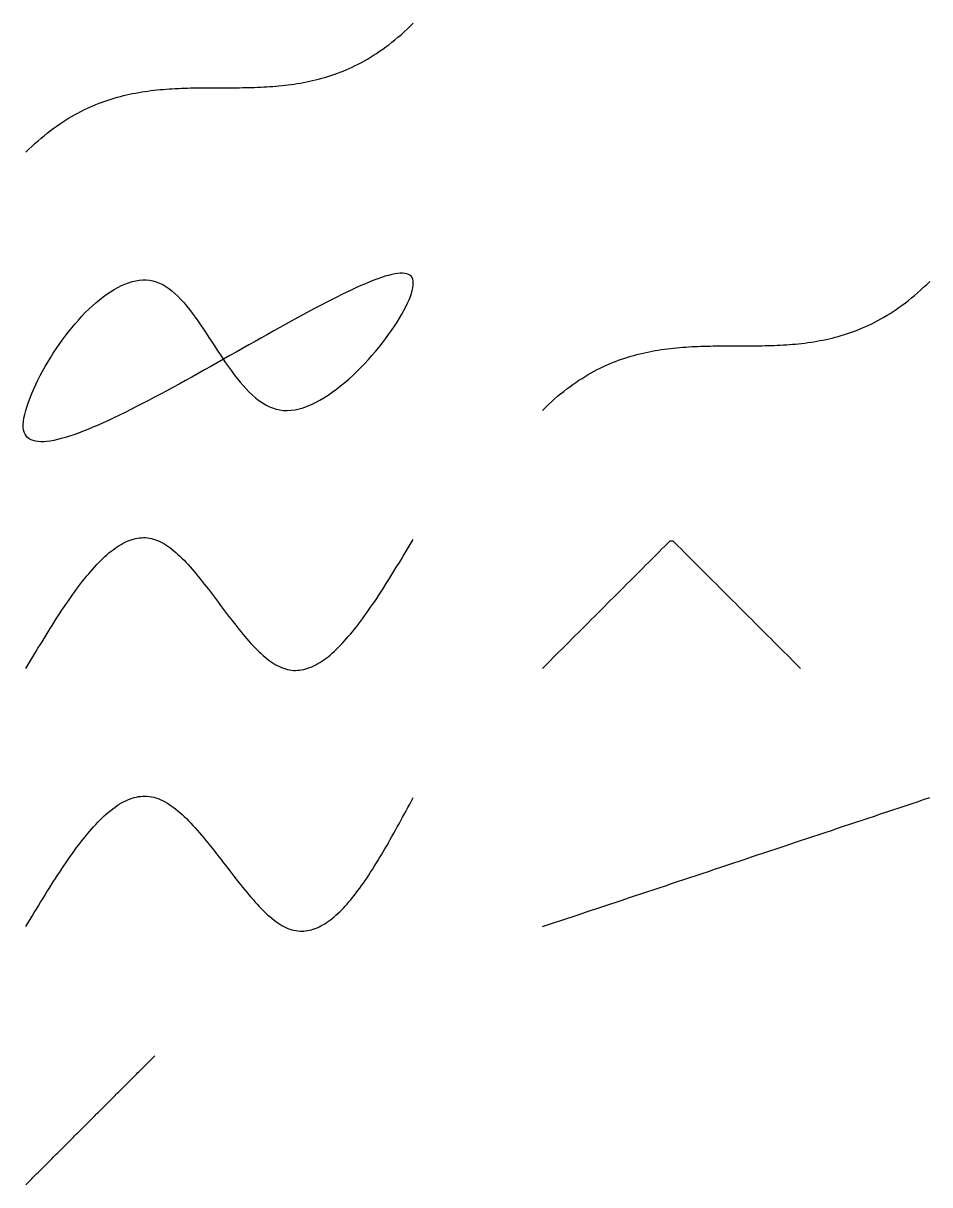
# Model space of a CAD drawing. Extents: x 0 to 110, y 0 to 170.
# Drawn here: x -0.2 to 70, y 80 to 170 of the extents above; entities that cross this region are included whole.
import ezdxf

# ---------------------------------------------------------------- set-up
doc = ezdxf.new("R2010")
doc.units = 0
doc.layers.get('0').update_dxf_attribs({"linetype": 'CONTINUOUS'})

msp = doc.modelspace()

# ---------------------------------------------------------------- linework, layer by layer
for points in [[(0, 160, 0), (0.23622, 160.233, 0), (0.472441, 160.458, 0), (0.708661, 160.676, 0), (0.944882, 160.887, 0), (1.1811, 161.091, 0), (1.41732, 161.288, 0), (1.65354, 161.478, 0), (1.88976, 161.662, 0), (2.12598, 161.839, 0), (2.3622, 162.01, 0), (2.59843, 162.174, 0), (2.83465, 162.333, 0), (3.07087, 162.485, 0), (3.30709, 162.632, 0), (3.54331, 162.772, 0), (3.77953, 162.907, 0), (4.01575, 163.037, 0), (4.25197, 163.161, 0), (4.48819, 163.279, 0), (4.72441, 163.393, 0), (4.96063, 163.501, 0), (5.19685, 163.604, 0), (5.43307, 163.703, 0), (5.66929, 163.797, 0), (5.90551, 163.886, 0), (6.14173, 163.97, 0), (6.37795, 164.05, 0), (6.61417, 164.126, 0), (6.85039, 164.198, 0), (7.08661, 164.266, 0), (7.32283, 164.33, 0), (7.55906, 164.39, 0), (7.79528, 164.446, 0), (8.0315, 164.499, 0), (8.26772, 164.548, 0), (8.50394, 164.594, 0), (8.74016, 164.637, 0), (8.97638, 164.676, 0), (9.2126, 164.713, 0), (9.44882, 164.747, 0), (9.68504, 164.778, 0), (9.92126, 164.806, 0), (10.1575, 164.832, 0), (10.3937, 164.855, 0), (10.6299, 164.876, 0), (10.8661, 164.895, 0), (11.1024, 164.912, 0), (11.3386, 164.927, 0), (11.5748, 164.94, 0), (11.811, 164.952, 0), (12.0472, 164.962, 0), (12.2835, 164.97, 0), (12.5197, 164.977, 0), (12.7559, 164.983, 0), (12.9921, 164.988, 0), (13.2283, 164.992, 0), (13.4646, 164.995, 0), (13.7008, 164.997, 0), (13.937, 164.998, 0), (14.1732, 164.999, 0), (14.4094, 165, 0), (14.6457, 165, 0), (14.8819, 165, 0), (15.1181, 165, 0), (15.3543, 165, 0), (15.5906, 165, 0), (15.8268, 165.001, 0), (16.063, 165.002, 0), (16.2992, 165.003, 0), (16.5354, 165.005, 0), (16.7717, 165.008, 0), (17.0079, 165.012, 0), (17.2441, 165.017, 0), (17.4803, 165.023, 0), (17.7165, 165.03, 0), (17.9528, 165.038, 0), (18.189, 165.048, 0), (18.4252, 165.06, 0), (18.6614, 165.073, 0), (18.8976, 165.088, 0), (19.1339, 165.105, 0), (19.3701, 165.124, 0), (19.6063, 165.145, 0), (19.8425, 165.168, 0), (20.0787, 165.194, 0), (20.315, 165.222, 0), (20.5512, 165.253, 0), (20.7874, 165.287, 0), (21.0236, 165.324, 0), (21.2598, 165.363, 0), (21.4961, 165.406, 0), (21.7323, 165.452, 0), (21.9685, 165.501, 0), (22.2047, 165.554, 0), (22.4409, 165.61, 0), (22.6772, 165.67, 0), (22.9134, 165.734, 0), (23.1496, 165.802, 0), (23.3858, 165.874, 0), (23.622, 165.95, 0), (23.8583, 166.03, 0), (24.0945, 166.114, 0), (24.3307, 166.203, 0), (24.5669, 166.297, 0), (24.8031, 166.396, 0), (25.0394, 166.499, 0), (25.2756, 166.607, 0), (25.5118, 166.721, 0), (25.748, 166.839, 0), (25.9843, 166.963, 0), (26.2205, 167.093, 0), (26.4567, 167.228, 0), (26.6929, 167.368, 0), (26.9291, 167.515, 0), (27.1654, 167.667, 0), (27.4016, 167.826, 0), (27.6378, 167.99, 0), (27.874, 168.161, 0), (28.1102, 168.338, 0), (28.3465, 168.522, 0), (28.5827, 168.712, 0), (28.8189, 168.909, 0), (29.0551, 169.113, 0), (29.2913, 169.324, 0), (29.5276, 169.542, 0), (29.7638, 169.767, 0), (30, 170, 0)], [(0, 140, 0), (0.10142, 140.321, 0), (0.214586, 140.649, 0), (0.339102, 140.981, 0), (0.474576, 141.318, 0), (0.620613, 141.659, 0), (0.776818, 142.002, 0), (0.942799, 142.348, 0), (1.11816, 142.695, 0), (1.30251, 143.043, 0), (1.49545, 143.392, 0), (1.69659, 143.739, 0), (1.90554, 144.085, 0), (2.12189, 144.428, 0), (2.34527, 144.768, 0), (2.57527, 145.105, 0), (2.81149, 145.437, 0), (3.05355, 145.764, 0), (3.30105, 146.085, 0), (3.5536, 146.399, 0), (3.8108, 146.706, 0), (4.07226, 147.004, 0), (4.33759, 147.294, 0), (4.60638, 147.574, 0), (4.87825, 147.843, 0), (5.15281, 148.101, 0), (5.42965, 148.347, 0), (5.70839, 148.58, 0), (5.98863, 148.799, 0), (6.26998, 149.005, 0), (6.55204, 149.195, 0), (6.83441, 149.37, 0), (7.11672, 149.528, 0), (7.39855, 149.669, 0), (7.67952, 149.792, 0), (7.95923, 149.897, 0), (8.23729, 149.982, 0), (8.51331, 150.046, 0), (8.78688, 150.09, 0), (9.05763, 150.112, 0), (9.32514, 150.111, 0), (9.58904, 150.087, 0), (9.84892, 150.04, 0), (10.1044, 149.967, 0), (10.3554, 149.87, 0), (10.602, 149.75, 0), (10.8447, 149.607, 0), (11.0836, 149.444, 0), (11.3191, 149.261, 0), (11.5513, 149.059, 0), (11.7805, 148.84, 0), (12.007, 148.605, 0), (12.231, 148.356, 0), (12.4529, 148.093, 0), (12.6728, 147.818, 0), (12.891, 147.532, 0), (13.1078, 147.236, 0), (13.3235, 146.932, 0), (13.5382, 146.62, 0), (13.7524, 146.302, 0), (13.9661, 145.98, 0), (14.1798, 145.654, 0), (14.3935, 145.326, 0), (14.6077, 144.997, 0), (14.8226, 144.668, 0), (15.0383, 144.34, 0), (15.2553, 144.015, 0), (15.4737, 143.694, 0), (15.6938, 143.378, 0), (15.9158, 143.069, 0), (16.1401, 142.767, 0), (16.3669, 142.474, 0), (16.5964, 142.192, 0), (16.8289, 141.92, 0), (17.0647, 141.661, 0), (17.304, 141.417, 0), (17.5471, 141.187, 0), (17.7942, 140.973, 0), (18.0456, 140.778, 0), (18.3016, 140.601, 0), (18.5624, 140.444, 0), (18.8283, 140.308, 0), (19.0995, 140.195, 0), (19.3763, 140.106, 0), (19.659, 140.042, 0), (19.9478, 140.004, 0), (20.2429, 139.993, 0), (20.5439, 140.01, 0), (20.8502, 140.052, 0), (21.161, 140.118, 0), (21.4758, 140.208, 0), (21.794, 140.321, 0), (22.1148, 140.454, 0), (22.4376, 140.608, 0), (22.7618, 140.781, 0), (23.0867, 140.972, 0), (23.4118, 141.18, 0), (23.7362, 141.403, 0), (24.0595, 141.641, 0), (24.3809, 141.892, 0), (24.6998, 142.156, 0), (25.0156, 142.431, 0), (25.3276, 142.716, 0), (25.6351, 143.01, 0), (25.9376, 143.312, 0), (26.2344, 143.621, 0), (26.5247, 143.936, 0), (26.8081, 144.255, 0), (27.0838, 144.577, 0), (27.3512, 144.902, 0), (27.6097, 145.228, 0), (27.8585, 145.554, 0), (28.0971, 145.879, 0), (28.3248, 146.202, 0), (28.541, 146.522, 0), (28.745, 146.838, 0), (28.9362, 147.148, 0), (29.1139, 147.451, 0), (29.2775, 147.747, 0), (29.4264, 148.033, 0), (29.5598, 148.31, 0), (29.6772, 148.576, 0), (29.7779, 148.83, 0), (29.8612, 149.07, 0), (29.9265, 149.297, 0), (29.9732, 149.507, 0), (30.0007, 149.701, 0), (30.0082, 149.877, 0), (29.9951, 150.035, 0), (29.9612, 150.173, 0), (29.9067, 150.292, 0), (29.8323, 150.392, 0), (29.7382, 150.474, 0), (29.6251, 150.538, 0), (29.4934, 150.585, 0), (29.3435, 150.615, 0), (29.176, 150.628, 0), (28.9912, 150.626, 0), (28.7897, 150.607, 0), (28.5719, 150.574, 0), (28.3382, 150.527, 0), (28.0892, 150.465, 0), (27.8254, 150.389, 0), (27.5471, 150.3, 0), (27.2549, 150.198, 0), (26.9492, 150.084, 0), (26.6305, 149.958, 0), (26.2993, 149.82, 0), (25.9559, 149.672, 0), (25.601, 149.512, 0), (25.235, 149.343, 0), (24.8582, 149.164, 0), (24.4713, 148.976, 0), (24.0746, 148.779, 0), (23.6687, 148.573, 0), (23.2539, 148.36, 0), (22.8308, 148.139, 0), (22.3999, 147.912, 0), (21.9615, 147.677, 0), (21.5163, 147.437, 0), (21.0645, 147.191, 0), (20.6068, 146.94, 0), (20.1435, 146.684, 0), (19.6752, 146.424, 0), (19.2023, 146.16, 0), (18.7253, 145.893, 0), (18.2446, 145.622, 0), (17.7607, 145.35, 0), (17.2741, 145.075, 0), (16.7852, 144.798, 0), (16.2946, 144.521, 0), (15.8026, 144.243, 0), (15.3098, 143.964, 0), (14.8165, 143.686, 0), (14.3234, 143.408, 0), (13.8308, 143.132, 0), (13.3393, 142.857, 0), (12.8492, 142.584, 0), (12.3611, 142.314, 0), (11.8754, 142.046, 0), (11.3926, 141.782, 0), (10.9132, 141.522, 0), (10.4375, 141.266, 0), (9.96619, 141.015, 0), (9.49962, 140.769, 0), (9.03827, 140.528, 0), (8.58262, 140.294, 0), (8.13312, 140.066, 0), (7.69026, 139.845, 0), (7.2545, 139.631, 0), (6.8263, 139.426, 0), (6.40613, 139.228, 0), (5.99446, 139.04, 0), (5.59176, 138.861, 0), (5.1985, 138.691, 0), (4.81513, 138.531, 0), (4.44214, 138.382, 0), (4.07999, 138.244, 0), (3.72914, 138.118, 0), (3.39007, 138.003, 0), (3.06323, 137.901, 0), (2.74911, 137.812, 0), (2.44816, 137.736, 0), (2.16085, 137.673, 0), (1.88766, 137.625, 0), (1.62904, 137.591, 0), (1.38547, 137.573, 0), (1.15742, 137.57, 0), (0.945342, 137.583, 0), (0.749718, 137.612, 0), (0.57101, 137.659, 0), (0.409687, 137.722, 0), (0.266216, 137.803, 0), (0.141064, 137.903, 0), (0.0347, 138.021, 0), (-0.05241, 138.159, 0), (-0.119797, 138.316, 0), (-0.166994, 138.493, 0), (-0.193534, 138.69, 0), (-0.198948, 138.908, 0), (-0.182769, 139.148, 0), (-0.14453, 139.41, 0), (-0.083763, 139.693, 0), (0, 140, 0)], [(40, 140, 0), (40.2362, 140.233, 0.116262), (40.4724, 140.458, 0.228874), (40.7087, 140.676, 0.337907), (40.9449, 140.887, 0.443431), (41.1811, 141.091, 0.545516), (41.4173, 141.288, 0.644232), (41.6535, 141.478, 0.73965), (41.8898, 141.662, 0.831841), (42.126, 141.839, 0.920873), (42.3622, 142.01, 1.00682), (42.5984, 142.174, 1.08975), (42.8346, 142.333, 1.16973), (43.0709, 142.485, 1.24683), (43.3071, 142.632, 1.32113), (43.5433, 142.772, 1.3927), (43.7795, 142.907, 1.46159), (44.0157, 143.037, 1.5279), (44.252, 143.161, 1.59167), (44.4882, 143.279, 1.653), (44.7244, 143.393, 1.71194), (44.9606, 143.501, 1.76856), (45.1969, 143.604, 1.82294), (45.4331, 143.703, 1.87515), (45.6693, 143.797, 1.92525), (45.9055, 143.886, 1.97332), (46.1417, 143.97, 2.01943), (46.378, 144.05, 2.06365), (46.6142, 144.126, 2.10605), (46.8504, 144.198, 2.14669), (47.0866, 144.266, 2.18565), (47.3228, 144.33, 2.223), (47.5591, 144.39, 2.25881), (47.7953, 144.446, 2.29315), (48.0315, 144.499, 2.32609), (48.2677, 144.548, 2.3577), (48.5039, 144.594, 2.38805), (48.7402, 144.637, 2.41721), (48.9764, 144.676, 2.44525), (49.2126, 144.713, 2.47225), (49.4488, 144.747, 2.49826), (49.685, 144.778, 2.52337), (49.9213, 144.806, 2.54764), (50.1575, 144.832, 2.57114), (50.3937, 144.855, 2.59395), (50.6299, 144.876, 2.61612), (50.8661, 144.895, 2.63775), (51.1024, 144.912, 2.65888), (51.3386, 144.927, 2.6796), (51.5748, 144.94, 2.69997), (51.811, 144.952, 2.72007), (52.0472, 144.962, 2.73997), (52.2835, 144.97, 2.75972), (52.5197, 144.977, 2.77942), (52.7559, 144.983, 2.79912), (52.9921, 144.988, 2.81889), (53.2283, 144.992, 2.83882), (53.4646, 144.995, 2.85896), (53.7008, 144.997, 2.87938), (53.937, 144.998, 2.90017), (54.1732, 144.999, 2.92138), (54.4094, 145, 2.94309), (54.6457, 145, 2.96536), (54.8819, 145, 2.98828), (55.1181, 145, 3.01191), (55.3543, 145, 3.03631), (55.5906, 145, 3.06156), (55.8268, 145.001, 3.08774), (56.063, 145.002, 3.1149), (56.2992, 145.003, 3.14312), (56.5354, 145.005, 3.17248), (56.7717, 145.008, 3.20303), (57.0079, 145.012, 3.23486), (57.2441, 145.017, 3.26803), (57.4803, 145.023, 3.30261), (57.7165, 145.03, 3.33867), (57.9528, 145.038, 3.37628), (58.189, 145.048, 3.41552), (58.4252, 145.06, 3.45645), (58.6614, 145.073, 3.49915), (58.8976, 145.088, 3.54367), (59.1339, 145.105, 3.5901), (59.3701, 145.124, 3.63851), (59.6063, 145.145, 3.68896), (59.8425, 145.168, 3.74152), (60.0787, 145.194, 3.79627), (60.315, 145.222, 3.85328), (60.5512, 145.253, 3.91261), (60.7874, 145.287, 3.97434), (61.0236, 145.324, 4.03853), (61.2598, 145.363, 4.10526), (61.4961, 145.406, 4.1746), (61.7323, 145.452, 4.24661), (61.9685, 145.501, 4.32138), (62.2047, 145.554, 4.39896), (62.4409, 145.61, 4.47942), (62.6772, 145.67, 4.56285), (62.9134, 145.734, 4.6493), (63.1496, 145.802, 4.73886), (63.3858, 145.874, 4.83158), (63.622, 145.95, 4.92755), (63.8583, 146.03, 5.02682), (64.0945, 146.114, 5.12947), (64.3307, 146.203, 5.23558), (64.5669, 146.297, 5.3452), (64.8031, 146.396, 5.45842), (65.0394, 146.499, 5.57529), (65.2756, 146.607, 5.6959), (65.5118, 146.721, 5.82031), (65.748, 146.839, 5.9486), (65.9843, 146.963, 6.08082), (66.2205, 147.093, 6.21706), (66.4567, 147.228, 6.35738), (66.6929, 147.368, 6.50186), (66.9291, 147.515, 6.65056), (67.1654, 147.667, 6.80355), (67.4016, 147.826, 6.96091), (67.6378, 147.99, 7.1227), (67.874, 148.161, 7.289), (68.1102, 148.338, 7.45987), (68.3465, 148.522, 7.63539), (68.5827, 148.712, 7.81562), (68.8189, 148.909, 8.00064), (69.0551, 149.113, 8.19052), (69.2913, 149.324, 8.38532), (69.5276, 149.542, 8.58513), (69.7638, 149.767, 8.78999), (70, 150, 9)], [(0, 120, 0), (0.157068, 120.262, 0), (0.314136, 120.523, 0), (0.471204, 120.785, 0), (0.628272, 121.045, 0), (0.78534, 121.306, 0), (0.942408, 121.565, 0), (1.09948, 121.824, 0), (1.25654, 122.081, 0), (1.41361, 122.337, 0), (1.57068, 122.592, 0), (1.72775, 122.845, 0), (1.88482, 123.097, 0), (2.04188, 123.346, 0), (2.19895, 123.594, 0), (2.35602, 123.84, 0), (2.51309, 124.083, 0), (2.67016, 124.323, 0), (2.82723, 124.561, 0), (2.98429, 124.797, 0), (3.14136, 125.029, 0), (3.29843, 125.258, 0), (3.4555, 125.484, 0), (3.61257, 125.707, 0), (3.76963, 125.926, 0), (3.9267, 126.141, 0), (4.08377, 126.352, 0), (4.24084, 126.56, 0), (4.39791, 126.763, 0), (4.55497, 126.962, 0), (4.71204, 127.156, 0), (4.86911, 127.346, 0), (5.02618, 127.53, 0), (5.18325, 127.71, 0), (5.34031, 127.885, 0), (5.49738, 128.055, 0), (5.65445, 128.219, 0), (5.81152, 128.377, 0), (5.96859, 128.53, 0), (6.12565, 128.677, 0), (6.28272, 128.818, 0), (6.43979, 128.953, 0), (6.59686, 129.081, 0), (6.75393, 129.203, 0), (6.91099, 129.318, 0), (7.06806, 129.426, 0), (7.22513, 129.527, 0), (7.3822, 129.622, 0), (7.53927, 129.709, 0), (7.69634, 129.788, 0), (7.8534, 129.86, 0), (8.01047, 129.924, 0), (8.16754, 129.98, 0), (8.32461, 130.028, 0), (8.48168, 130.068, 0), (8.63874, 130.1, 0), (8.79581, 130.123, 0), (8.95288, 130.137, 0), (9.10995, 130.143, 0), (9.26702, 130.14, 0), (9.42408, 130.127, 0), (9.58115, 130.105, 0), (9.73822, 130.074, 0), (9.89529, 130.033, 0), (10.0524, 129.982, 0), (10.2094, 129.922, 0), (10.3665, 129.852, 0), (10.5236, 129.773, 0), (10.6806, 129.685, 0), (10.8377, 129.588, 0), (10.9948, 129.484, 0), (11.1518, 129.371, 0), (11.3089, 129.251, 0), (11.466, 129.124, 0), (11.623, 128.989, 0), (11.7801, 128.848, 0), (11.9372, 128.701, 0), (12.0942, 128.547, 0), (12.2513, 128.388, 0), (12.4084, 128.223, 0), (12.5654, 128.054, 0), (12.7225, 127.879, 0), (12.8796, 127.7, 0), (13.0366, 127.517, 0), (13.1937, 127.33, 0), (13.3508, 127.139, 0), (13.5079, 126.945, 0), (13.6649, 126.748, 0), (13.822, 126.549, 0), (13.9791, 126.347, 0), (14.1361, 126.143, 0), (14.2932, 125.938, 0), (14.4503, 125.731, 0), (14.6073, 125.523, 0), (14.7644, 125.314, 0), (14.9215, 125.105, 0), (15.0785, 124.895, 0), (15.2356, 124.686, 0), (15.3927, 124.477, 0), (15.5497, 124.269, 0), (15.7068, 124.062, 0), (15.8639, 123.857, 0), (16.0209, 123.653, 0), (16.178, 123.451, 0), (16.3351, 123.252, 0), (16.4921, 123.055, 0), (16.6492, 122.861, 0), (16.8063, 122.67, 0), (16.9634, 122.483, 0), (17.1204, 122.3, 0), (17.2775, 122.121, 0), (17.4346, 121.946, 0), (17.5916, 121.777, 0), (17.7487, 121.612, 0), (17.9058, 121.453, 0), (18.0628, 121.299, 0), (18.2199, 121.152, 0), (18.377, 121.011, 0), (18.534, 120.876, 0), (18.6911, 120.749, 0), (18.8482, 120.629, 0), (19.0052, 120.516, 0), (19.1623, 120.412, 0), (19.3194, 120.315, 0), (19.4764, 120.227, 0), (19.6335, 120.148, 0), (19.7906, 120.078, 0), (19.9476, 120.018, 0), (20.1047, 119.967, 0), (20.2618, 119.926, 0), (20.4188, 119.895, 0), (20.5759, 119.873, 0), (20.733, 119.86, 0), (20.8901, 119.857, 0), (21.0471, 119.863, 0), (21.2042, 119.877, 0), (21.3613, 119.9, 0), (21.5183, 119.932, 0), (21.6754, 119.972, 0), (21.8325, 120.02, 0), (21.9895, 120.076, 0), (22.1466, 120.14, 0), (22.3037, 120.212, 0), (22.4607, 120.291, 0), (22.6178, 120.378, 0), (22.7749, 120.473, 0), (22.9319, 120.574, 0), (23.089, 120.682, 0), (23.2461, 120.797, 0), (23.4031, 120.919, 0), (23.5602, 121.047, 0), (23.7173, 121.182, 0), (23.8743, 121.323, 0), (24.0314, 121.47, 0), (24.1885, 121.623, 0), (24.3455, 121.781, 0), (24.5026, 121.945, 0), (24.6597, 122.115, 0), (24.8168, 122.29, 0), (24.9738, 122.47, 0), (25.1309, 122.654, 0), (25.288, 122.844, 0), (25.445, 123.038, 0), (25.6021, 123.237, 0), (25.7592, 123.44, 0), (25.9162, 123.648, 0), (26.0733, 123.859, 0), (26.2304, 124.074, 0), (26.3874, 124.293, 0), (26.5445, 124.516, 0), (26.7016, 124.742, 0), (26.8586, 124.971, 0), (27.0157, 125.203, 0), (27.1728, 125.439, 0), (27.3298, 125.677, 0), (27.4869, 125.917, 0), (27.644, 126.16, 0), (27.801, 126.406, 0), (27.9581, 126.654, 0), (28.1152, 126.903, 0), (28.2723, 127.155, 0), (28.4293, 127.408, 0), (28.5864, 127.663, 0), (28.7435, 127.919, 0), (28.9005, 128.176, 0), (29.0576, 128.435, 0), (29.2147, 128.694, 0), (29.3717, 128.955, 0), (29.5288, 129.215, 0), (29.6859, 129.477, 0), (29.8429, 129.738, 0), (30, 130, 0)], [(40, 120, 0), (40.2105, 120.211, 0), (40.4211, 120.421, 0), (40.6316, 120.632, 0), (40.8421, 120.842, 0), (41.0526, 121.053, 0), (41.2632, 121.263, 0), (41.4737, 121.474, 0), (41.6842, 121.684, 0), (41.8947, 121.895, 0), (42.1053, 122.105, 0), (42.3158, 122.316, 0), (42.5263, 122.526, 0), (42.7368, 122.737, 0), (42.9474, 122.947, 0), (43.1579, 123.158, 0), (43.3684, 123.368, 0), (43.5789, 123.579, 0), (43.7895, 123.789, 0), (44, 124, 0), (44.2105, 124.211, 0), (44.4211, 124.421, 0), (44.6316, 124.632, 0), (44.8421, 124.842, 0), (45.0526, 125.053, 0), (45.2632, 125.263, 0), (45.4737, 125.474, 0), (45.6842, 125.684, 0), (45.8947, 125.895, 0), (46.1053, 126.105, 0), (46.3158, 126.316, 0), (46.5263, 126.526, 0), (46.7368, 126.737, 0), (46.9474, 126.947, 0), (47.1579, 127.158, 0), (47.3684, 127.368, 0), (47.5789, 127.579, 0), (47.7895, 127.789, 0), (48, 128, 0), (48.2105, 128.211, 0), (48.4211, 128.421, 0), (48.6316, 128.632, 0), (48.8421, 128.842, 0), (49.0526, 129.053, 0), (49.2632, 129.263, 0), (49.4737, 129.474, 0), (49.6842, 129.684, 0), (49.8947, 129.895, 0), (50.1053, 129.895, 0), (50.3158, 129.684, 0), (50.5263, 129.474, 0), (50.7368, 129.263, 0), (50.9474, 129.053, 0), (51.1579, 128.842, 0), (51.3684, 128.632, 0), (51.5789, 128.421, 0), (51.7895, 128.211, 0), (52, 128, 0), (52.2105, 127.789, 0), (52.4211, 127.579, 0), (52.6316, 127.368, 0), (52.8421, 127.158, 0), (53.0526, 126.947, 0), (53.2632, 126.737, 0), (53.4737, 126.526, 0), (53.6842, 126.316, 0), (53.8947, 126.105, 0), (54.1053, 125.895, 0), (54.3158, 125.684, 0), (54.5263, 125.474, 0), (54.7368, 125.263, 0), (54.9474, 125.053, 0), (55.1579, 124.842, 0), (55.3684, 124.632, 0), (55.5789, 124.421, 0), (55.7895, 124.211, 0), (56, 124, 0), (56.2105, 123.789, 0), (56.4211, 123.579, 0), (56.6316, 123.368, 0), (56.8421, 123.158, 0), (57.0526, 122.947, 0), (57.2632, 122.737, 0), (57.4737, 122.526, 0), (57.6842, 122.316, 0), (57.8947, 122.105, 0), (58.1053, 121.895, 0), (58.3158, 121.684, 0), (58.5263, 121.474, 0), (58.7368, 121.263, 0), (58.9474, 121.053, 0), (59.1579, 120.842, 0), (59.3684, 120.632, 0), (59.5789, 120.421, 0), (59.7895, 120.211, 0), (60, 120, 0)], [(0, 100, 0), (0.163805, 100.272, 0.068693), (0.327613, 100.543, 0.137408), (0.491424, 100.815, 0.206168), (0.655243, 101.085, 0.274997), (0.81907, 101.355, 0.343917), (0.982909, 101.625, 0.412951), (1.14676, 101.893, 0.482121), (1.31063, 102.16, 0.55145), (1.47451, 102.425, 0.620962), (1.63842, 102.689, 0.690677), (1.80235, 102.951, 0.760621), (1.9663, 103.212, 0.830814), (2.13028, 103.47, 0.901281), (2.29429, 103.726, 0.972043), (2.45833, 103.979, 1.04312), (2.6224, 104.23, 1.11455), (2.78651, 104.478, 1.18633), (2.95065, 104.723, 1.2585), (3.11484, 104.965, 1.33108), (3.27907, 105.204, 1.4041), (3.44334, 105.439, 1.47757), (3.60766, 105.67, 1.55151), (3.77203, 105.898, 1.62596), (3.93645, 106.121, 1.70093), (4.10093, 106.341, 1.77645), (4.26546, 106.556, 1.85253), (4.43005, 106.766, 1.92921), (4.5947, 106.972, 2.0065), (4.75941, 107.173, 2.08442), (4.92418, 107.369, 2.16301), (5.08902, 107.56, 2.24228), (5.25394, 107.745, 2.32225), (5.41892, 107.924, 2.40295), (5.58397, 108.098, 2.4844), (5.74911, 108.266, 2.56663), (5.91432, 108.428, 2.64965), (6.07961, 108.584, 2.73349), (6.24498, 108.733, 2.81817), (6.41044, 108.875, 2.90372), (6.57598, 109.011, 2.99015), (6.74162, 109.139, 3.07749), (6.90734, 109.261, 3.16576), (7.07316, 109.375, 3.25499), (7.23908, 109.482, 3.3452), (7.40509, 109.581, 3.43641), (7.57121, 109.672, 3.52864), (7.73742, 109.755, 3.62192), (7.90374, 109.83, 3.71627), (8.07017, 109.896, 3.81171), (8.23671, 109.954, 3.90826), (8.40336, 110.003, 4.00595), (8.57012, 110.044, 4.1048), (8.737, 110.075, 4.20484), (8.904, 110.097, 4.30608), (9.07112, 110.109, 4.40854), (9.23836, 110.112, 4.51226), (9.40572, 110.106, 4.61725), (9.57321, 110.089, 4.72354), (9.74084, 110.062, 4.83115), (9.90859, 110.025, 4.9401), (10.0765, 109.977, 5.05041), (10.2445, 109.919, 5.16204), (10.4126, 109.851, 5.27489), (10.5809, 109.773, 5.38883), (10.7492, 109.686, 5.50375), (10.9176, 109.589, 5.61955), (11.0861, 109.484, 5.7361), (11.2547, 109.37, 5.8533), (11.4233, 109.249, 5.97103), (11.592, 109.119, 6.08917), (11.7607, 108.982, 6.20761), (11.9294, 108.838, 6.32624), (12.0981, 108.688, 6.44494), (12.2668, 108.53, 6.56361), (12.4355, 108.367, 6.68212), (12.6041, 108.198, 6.80037), (12.7728, 108.024, 6.91823), (12.9413, 107.844, 7.0356), (13.1099, 107.66, 7.15237), (13.2783, 107.471, 7.26841), (13.4467, 107.278, 7.38361), (13.6149, 107.081, 7.49787), (13.7831, 106.881, 7.61106), (13.9512, 106.678, 7.72308), (14.1191, 106.472, 7.83381), (14.2869, 106.264, 7.94313), (14.4545, 106.053, 8.05093), (14.622, 105.841, 8.15711), (14.7893, 105.627, 8.26154), (14.9564, 105.412, 8.36411), (15.1234, 105.196, 8.4647), (15.2901, 104.98, 8.56321), (15.4566, 104.764, 8.65952), (15.6229, 104.548, 8.75352), (15.789, 104.332, 8.84509), (15.9548, 104.118, 8.93412), (16.1203, 103.904, 9.02049), (16.2856, 103.692, 9.10409), (16.4506, 103.482, 9.18482), (16.6152, 103.274, 9.26254), (16.7796, 103.069, 9.33716), (16.9437, 102.867, 9.40855), (17.1074, 102.667, 9.4766), (17.2708, 102.472, 9.54121), (17.4339, 102.28, 9.60225), (17.5966, 102.092, 9.65961), (17.7589, 101.909, 9.71318), (17.9209, 101.731, 9.76284), (18.0824, 101.558, 9.80848), (18.2435, 101.39, 9.84999), (18.4043, 101.229, 9.88726), (18.5646, 101.073, 9.92016), (18.7244, 100.924, 9.94859), (18.8838, 100.782, 9.97243), (19.0428, 100.647, 9.99157), (19.2012, 100.52, 10.0059), (19.3592, 100.4, 10.0153), (19.5167, 100.289, 10.0196), (19.6737, 100.186, 10.0188), (19.8302, 100.092, 10.0127), (19.9861, 100.007, 10.0013), (20.1415, 99.9317, 9.98435), (20.2964, 99.8658, 9.96198), (20.4508, 99.8091, 9.93425), (20.6046, 99.7615, 9.90124), (20.7579, 99.723, 9.86304), (20.9107, 99.6933, 9.81971), (21.063, 99.6724, 9.77134), (21.2149, 99.6601, 9.718), (21.3662, 99.6562, 9.65978), (21.5171, 99.6606, 9.59676), (21.6676, 99.6733, 9.52901), (21.8175, 99.694, 9.45661), (21.967, 99.7226, 9.37964), (22.1161, 99.759, 9.29817), (22.2648, 99.803, 9.2123), (22.413, 99.8545, 9.12209), (22.5608, 99.9134, 9.02763), (22.7082, 99.9796, 8.929), (22.8552, 100.053, 8.82626), (23.0018, 100.133, 8.71951), (23.148, 100.22, 8.60882), (23.2938, 100.314, 8.49427), (23.4393, 100.414, 8.37593), (23.5844, 100.521, 8.2539), (23.7291, 100.634, 8.12824), (23.8735, 100.753, 7.99903), (24.0176, 100.878, 7.86636), (24.1613, 101.009, 7.7303), (24.3047, 101.145, 7.59093), (24.4478, 101.288, 7.44833), (24.5906, 101.435, 7.30258), (24.733, 101.588, 7.15375), (24.8752, 101.747, 7.00194), (25.0171, 101.91, 6.8472), (25.1587, 102.078, 6.68963), (25.3001, 102.251, 6.52931), (25.4411, 102.429, 6.3663), (25.582, 102.611, 6.2007), (25.7225, 102.797, 6.03257), (25.8629, 102.988, 5.862), (26.003, 103.183, 5.68907), (26.1429, 103.382, 5.51385), (26.2825, 103.584, 5.33643), (26.422, 103.791, 5.15688), (26.5613, 104, 4.97528), (26.7003, 104.214, 4.79171), (26.8392, 104.43, 4.60625), (26.9779, 104.65, 4.41898), (27.1164, 104.872, 4.22997), (27.2548, 105.098, 4.03931), (27.393, 105.326, 3.84708), (27.5311, 105.557, 3.65334), (27.669, 105.79, 3.45819), (27.8068, 106.026, 3.2617), (27.9445, 106.264, 3.06395), (28.082, 106.504, 2.86502), (28.2195, 106.745, 2.66499), (28.3568, 106.989, 2.46393), (28.4941, 107.234, 2.26192), (28.6313, 107.481, 2.05905), (28.7684, 107.729, 1.85539), (28.9054, 107.978, 1.65102), (29.0423, 108.228, 1.44602), (29.1793, 108.48, 1.24047), (29.3161, 108.732, 1.03445), (29.4529, 108.985, 0.828032), (29.5897, 109.238, 0.6213), (29.7265, 109.492, 0.414331), (29.8633, 109.746, 0.207205), (30, 110, 0)], [(40, 100, 0), (40.4762, 100.159, 0), (40.9524, 100.317, 0), (41.4286, 100.476, 0), (41.9048, 100.635, 0), (42.381, 100.794, 0), (42.8571, 100.952, 0), (43.3333, 101.111, 0), (43.8095, 101.27, 0), (44.2857, 101.429, 0), (44.7619, 101.587, 0), (45.2381, 101.746, 0), (45.7143, 101.905, 0), (46.1905, 102.063, 0), (46.6667, 102.222, 0), (47.1429, 102.381, 0), (47.619, 102.54, 0), (48.0952, 102.698, 0), (48.5714, 102.857, 0), (49.0476, 103.016, 0), (49.5238, 103.175, 0), (50, 103.333, 0), (50.4762, 103.492, 0), (50.9524, 103.651, 0), (51.4286, 103.81, 0), (51.9048, 103.968, 0), (52.381, 104.127, 0), (52.8571, 104.286, 0), (53.3333, 104.444, 0), (53.8095, 104.603, 0), (54.2857, 104.762, 0), (54.7619, 104.921, 0), (55.2381, 105.079, 0), (55.7143, 105.238, 0), (56.1905, 105.397, 0), (56.6667, 105.556, 0), (57.1429, 105.714, 0), (57.619, 105.873, 0), (58.0952, 106.032, 0), (58.5714, 106.19, 0), (59.0476, 106.349, 0), (59.5238, 106.508, 0), (60, 106.667, 0), (60.4762, 106.825, 0), (60.9524, 106.984, 0), (61.4286, 107.143, 0), (61.9048, 107.302, 0), (62.381, 107.46, 0), (62.8571, 107.619, 0), (63.3333, 107.778, 0), (63.8095, 107.937, 0), (64.2857, 108.095, 0), (64.7619, 108.254, 0), (65.2381, 108.413, 0), (65.7143, 108.571, 0), (66.1905, 108.73, 0), (66.6667, 108.889, 0), (67.1429, 109.048, 0), (67.619, 109.206, 0), (68.0952, 109.365, 0), (68.5714, 109.524, 0), (69.0476, 109.683, 0), (69.5238, 109.841, 0), (70, 110, 0)], [(0, 80, 0), (0.07874, 80.0787, 0), (0.15748, 80.1575, 0), (0.23622, 80.2362, 0), (0.314961, 80.315, 0), (0.393701, 80.3937, 0), (0.472441, 80.4724, 0), (0.551181, 80.5512, 0), (0.629921, 80.6299, 0), (0.708661, 80.7087, 0), (0.787402, 80.7874, 0), (0.866142, 80.8661, 0), (0.944882, 80.9449, 0), (1.02362, 81.0236, 0), (1.10236, 81.1024, 0), (1.1811, 81.1811, 0), (1.25984, 81.2598, 0), (1.33858, 81.3386, 0), (1.41732, 81.4173, 0), (1.49606, 81.4961, 0), (1.5748, 81.5748, 0), (1.65354, 81.6535, 0), (1.73228, 81.7323, 0), (1.81102, 81.811, 0), (1.88976, 81.8898, 0), (1.9685, 81.9685, 0), (2.04724, 82.0472, 0), (2.12598, 82.126, 0), (2.20472, 82.2047, 0), (2.28346, 82.2835, 0), (2.3622, 82.3622, 0), (2.44094, 82.4409, 0), (2.51969, 82.5197, 0), (2.59843, 82.5984, 0), (2.67717, 82.6772, 0), (2.75591, 82.7559, 0), (2.83465, 82.8346, 0), (2.91339, 82.9134, 0), (2.99213, 82.9921, 0), (3.07087, 83.0709, 0), (3.14961, 83.1496, 0), (3.22835, 83.2283, 0), (3.30709, 83.3071, 0), (3.38583, 83.3858, 0), (3.46457, 83.4646, 0), (3.54331, 83.5433, 0), (3.62205, 83.622, 0), (3.70079, 83.7008, 0), (3.77953, 83.7795, 0), (3.85827, 83.8583, 0), (3.93701, 83.937, 0), (4.01575, 84.0157, 0), (4.09449, 84.0945, 0), (4.17323, 84.1732, 0), (4.25197, 84.252, 0), (4.33071, 84.3307, 0), (4.40945, 84.4094, 0), (4.48819, 84.4882, 0), (4.56693, 84.5669, 0), (4.64567, 84.6457, 0), (4.72441, 84.7244, 0), (4.80315, 84.8031, 0), (4.88189, 84.8819, 0), (4.96063, 84.9606, 0), (5.03937, 85.0394, 0), (5.11811, 85.1181, 0), (5.19685, 85.1969, 0), (5.27559, 85.2756, 0), (5.35433, 85.3543, 0), (5.43307, 85.4331, 0), (5.51181, 85.5118, 0), (5.59055, 85.5906, 0), (5.66929, 85.6693, 0), (5.74803, 85.748, 0), (5.82677, 85.8268, 0), (5.90551, 85.9055, 0), (5.98425, 85.9843, 0), (6.06299, 86.063, 0), (6.14173, 86.1417, 0), (6.22047, 86.2205, 0), (6.29921, 86.2992, 0), (6.37795, 86.378, 0), (6.45669, 86.4567, 0), (6.53543, 86.5354, 0), (6.61417, 86.6142, 0), (6.69291, 86.6929, 0), (6.77165, 86.7717, 0), (6.85039, 86.8504, 0), (6.92913, 86.9291, 0), (7.00787, 87.0079, 0), (7.08661, 87.0866, 0), (7.16535, 87.1654, 0), (7.24409, 87.2441, 0), (7.32283, 87.3228, 0), (7.40157, 87.4016, 0), (7.48031, 87.4803, 0), (7.55906, 87.5591, 0), (7.6378, 87.6378, 0), (7.71654, 87.7165, 0), (7.79528, 87.7953, 0), (7.87402, 87.874, 0), (7.95276, 87.9528, 0), (8.0315, 88.0315, 0), (8.11024, 88.1102, 0), (8.18898, 88.189, 0), (8.26772, 88.2677, 0), (8.34646, 88.3465, 0), (8.4252, 88.4252, 0), (8.50394, 88.5039, 0), (8.58268, 88.5827, 0), (8.66142, 88.6614, 0), (8.74016, 88.7402, 0), (8.8189, 88.8189, 0), (8.89764, 88.8976, 0), (8.97638, 88.9764, 0), (9.05512, 89.0551, 0), (9.13386, 89.1339, 0), (9.2126, 89.2126, 0), (9.29134, 89.2913, 0), (9.37008, 89.3701, 0), (9.44882, 89.4488, 0), (9.52756, 89.5276, 0), (9.6063, 89.6063, 0), (9.68504, 89.685, 0), (9.76378, 89.7638, 0), (9.84252, 89.8425, 0), (9.92126, 89.9213, 0), (10, 90, 0)]]:
    msp.add_polyline3d(points)

doc.saveas('drawing.dxf')
